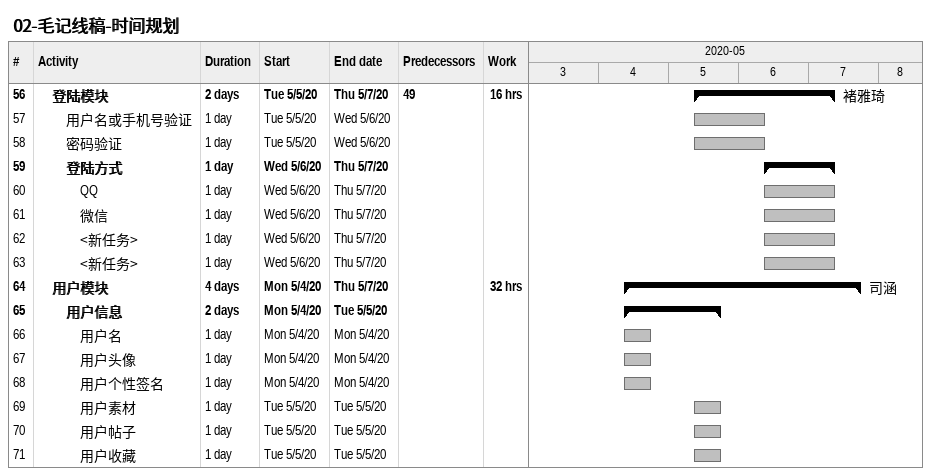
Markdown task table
02-毛记线稿-时间规划

| ID | Level | Task | Duration | Start | Finish | Predecessors | Resources | Work (h) |
|---|---|---|---|---|---|---|---|---|
| 56 | 2 | **登陆模块** | 2d | 2020-05-05 | 2020-05-07 | 49 | 褚雅琦 | 16 |
| 57 | 3 | 用户名或手机号验证 | 1d | 2020-05-05 | 2020-05-06 |  |  |  |
| 58 | 3 | 密码验证 | 1d | 2020-05-05 | 2020-05-06 |  |  |  |
| 59 | 3 | **登陆方式** | 1d | 2020-05-06 | 2020-05-07 |  |  |  |
| 60 | 4 | QQ | 1d | 2020-05-06 | 2020-05-07 |  |  |  |
| 61 | 4 | 微信 | 1d | 2020-05-06 | 2020-05-07 |  |  |  |
| 62 | 4 | <新任务> | 1d | 2020-05-06 | 2020-05-07 |  |  |  |
| 63 | 4 | <新任务> | 1d | 2020-05-06 | 2020-05-07 |  |  |  |
| 64 | 2 | **用户模块** | 4d | 2020-05-04 | 2020-05-07 |  | 司涵 | 32 |
| 65 | 3 | **用户信息** | 2d | 2020-05-04 | 2020-05-05 |  |  |  |
| 66 | 4 | 用户名 | 1d | 2020-05-04 | 2020-05-04 |  |  |  |
| 67 | 4 | 用户头像 | 1d | 2020-05-04 | 2020-05-04 |  |  |  |
| 68 | 4 | 用户个性签名 | 1d | 2020-05-04 | 2020-05-04 |  |  |  |
| 69 | 4 | 用户素材 | 1d | 2020-05-05 | 2020-05-05 |  |  |  |
| 70 | 4 | 用户帖子 | 1d | 2020-05-05 | 2020-05-05 |  |  |  |
| 71 | 4 | 用户收藏 | 1d | 2020-05-05 | 2020-05-05 |  |  |  |
